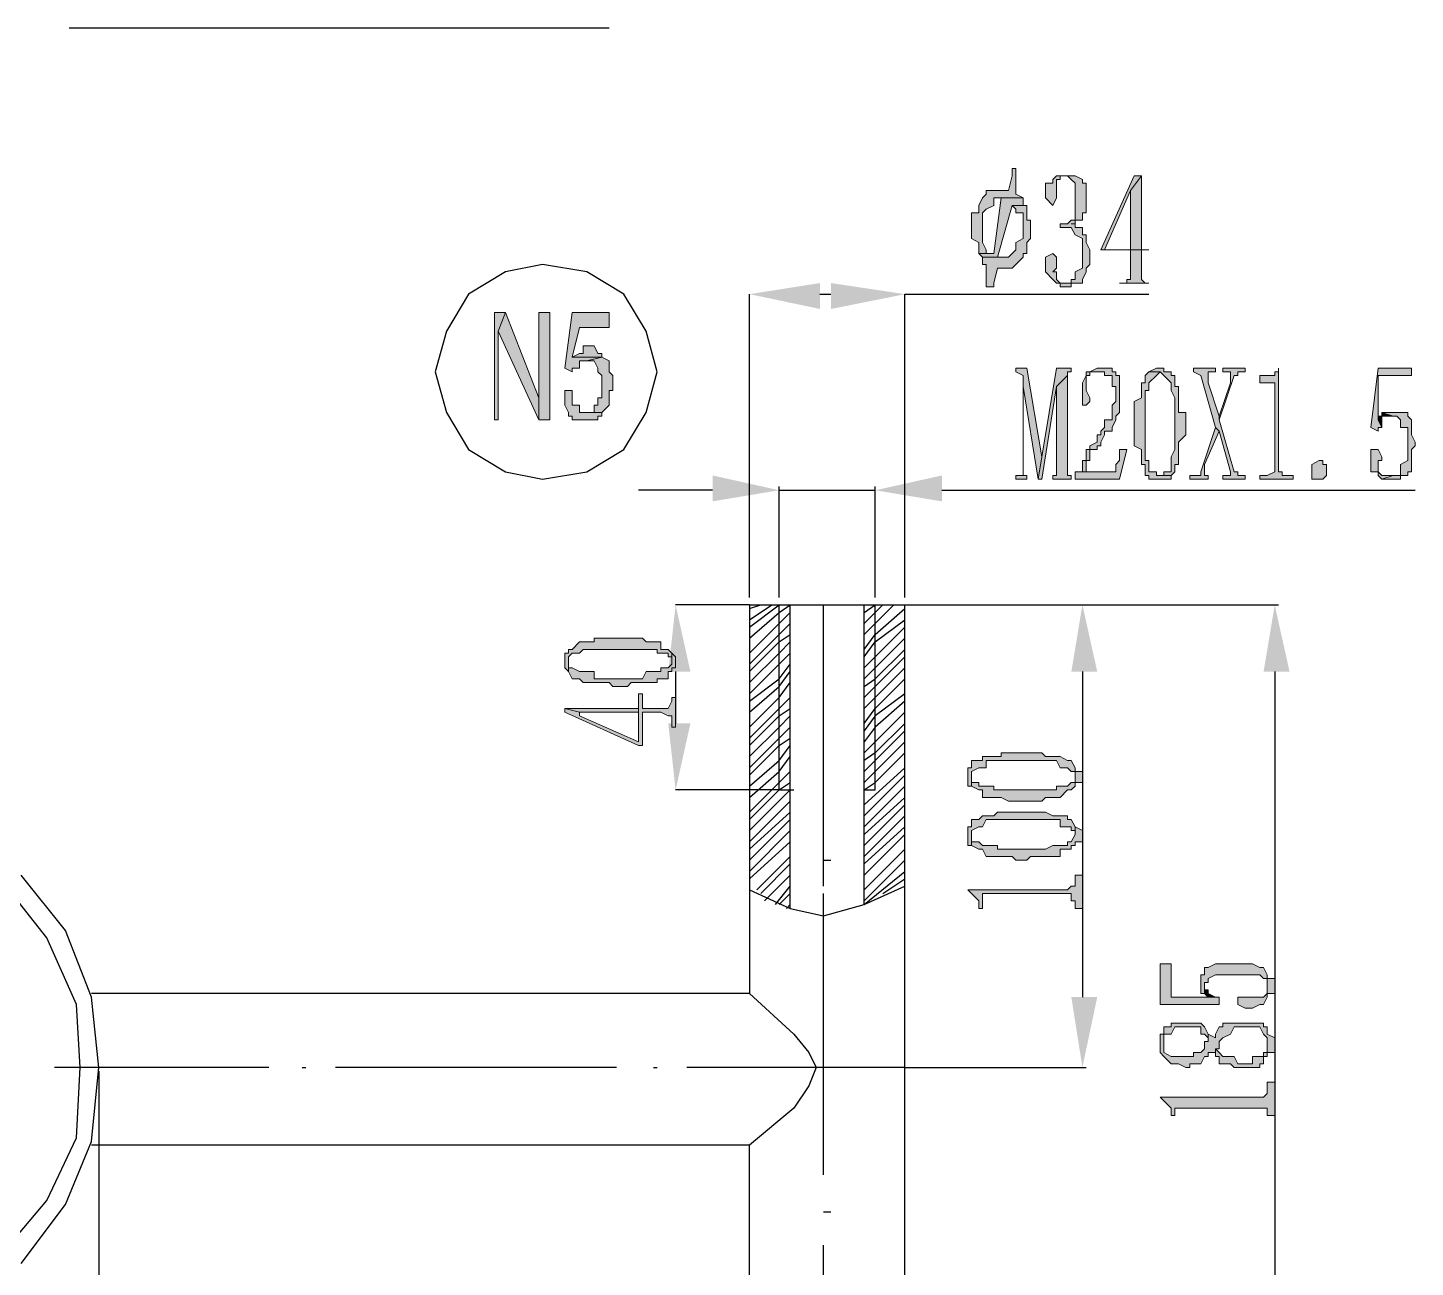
# Model space of a CAD drawing. Header units: millimetres. Extents: x 20 to 821, y 1 to 1134.
# Drawn here: x 78.3 to 145.8, y 94.6 to 154.9 of the extents above; entities that cross this region are included whole.
import ezdxf

# ---------------------------------------------------------------- set-up
doc = ezdxf.new("R2010")
doc.units = ezdxf.units.MM
doc.layers.add('1', color=7, linetype='Continuous')

msp = doc.modelspace()

# ---------------------------------------------------------------- hatches: boundary and pattern name
h = msp.add_hatch(color=0)
h.dxf.hatch_style = 2
h.paths.add_polyline_path([(126.18, 148.101732), (126.18, 147.741732), (126, 147.021732), (124.92, 147.021732), (124.92, 146.841732), (124.74, 146.661732), (124.56, 146.301732), (124.56, 145.941732), (124.2, 145.941732), (124.2, 144.681732), (124.56, 144.501732), (124.56, 144.141732), (124.56, 143.961732), (125.28, 143.961732), (124.92, 143.961732), (124.92, 144.141732), (124.74, 144.501732), (124.74, 145.941732), (124.92, 146.121732), (125.28, 146.301732), (125.28, 146.661732), (125.46, 146.661732), (126.72, 146.661732), (126.36, 146.841732), (126.36, 148.101732)])
h = msp.add_hatch(color=0)
h.dxf.hatch_style = 2
h.paths.add_polyline_path([(128.34, 147.741732), (128.16, 147.561732), (128.16, 147.381732), (127.8, 147.381732), (127.8, 146.661732), (128.16, 146.301732), (128.34, 146.661732), (128.34, 147.561732), (128.52, 147.561732), (128.52, 147.741732), (128.88, 147.741732)])
h = msp.add_hatch(color=0)
h.dxf.hatch_style = 2
h.paths.add_polyline_path([(128.88, 147.741732), (128.34, 147.741732), (128.88, 147.741732), (129.06, 147.561732), (129.24, 147.381732), (129.24, 145.581732), (129.06, 145.581732), (128.88, 145.401732), (128.52, 145.401732), (128.52, 145.221732), (129.06, 145.221732), (129.24, 144.861732), (129.6, 144.681732), (129.6, 143.241732), (129.24, 143.061732), (129.24, 142.701732), (129.06, 142.701732), (129.06, 142.521732), (128.88, 142.521732), (129.6, 142.521732), (129.6, 142.701732), (129.78, 143.061732), (129.78, 143.241732), (129.96, 143.421732), (129.96, 144.141732), (129.78, 144.501732), (129.78, 144.861732), (129.6, 144.861732), (129.6, 145.221732), (129.24, 145.221732), (129.24, 145.401732), (129.06, 145.401732), (129.24, 145.401732), (129.24, 145.581732), (129.6, 145.581732), (129.6, 145.941732), (129.78, 145.941732), (129.78, 146.121732), (129.78, 147.381732), (129.6, 147.381732), (129.6, 147.561732), (129.24, 147.741732)])
h = msp.add_hatch(color=0)
h.dxf.hatch_style = 2
h.paths.add_polyline_path([(132.48, 147.741732), (132.12, 147.741732), (130.5, 144.141732), (131.94, 144.141732), (131.94, 143.061732), (131.94, 142.701732), (131.76, 142.701732), (131.76, 142.521732), (131.4, 142.521732), (132.84, 142.521732), (132.66, 142.521732), (132.48, 142.701732), (132.48, 144.141732), (132.84, 144.141732), (130.68, 144.141732), (131.94, 147.021732)])
h = msp.add_hatch(color=0)
h.dxf.hatch_style = 2
h.paths.add_polyline_path([(132.48, 147.741732), (131.94, 147.021732), (131.94, 144.141732), (130.68, 144.141732), (132.48, 144.141732)])
h = msp.add_hatch(color=0)
h.dxf.hatch_style = 2
h.paths.add_polyline_path([(126.72, 146.661732), (125.64, 146.661732), (125.28, 143.961732), (124.56, 143.961732), (124.74, 143.781732), (125.64, 143.781732), (125.46, 143.781732), (126.18, 146.301732), (126.72, 146.301732)])
h = msp.add_hatch(color=0)
h.dxf.hatch_style = 2
h.paths.add_polyline_path([(125.64, 147.021732), (125.46, 147.021732), (126, 147.021732)])
h = msp.add_hatch(color=0)
h.dxf.hatch_style = 2
h.paths.add_polyline_path([(126.72, 146.301732), (126.18, 146.301732), (126.36, 146.121732), (126.36, 145.941732), (126.72, 145.941732), (126.72, 144.681732), (126.36, 144.501732), (126.36, 144.141732), (126.18, 143.961732), (126, 143.781732), (124.74, 143.781732), (124.74, 143.421732), (124.92, 143.421732), (124.92, 142.341732), (125.28, 142.341732), (125.28, 142.521732), (125.46, 143.241732), (126.18, 143.241732), (126.36, 143.421732), (126.72, 143.781732), (126.72, 143.961732), (126.9, 143.961732), (126.9, 144.501732), (127.08, 144.681732), (127.08, 145.581732), (126.9, 145.581732), (126.9, 146.301732)])
h = msp.add_hatch(color=0)
h.dxf.hatch_style = 2
h.paths.add_polyline_path([(128.16, 143.961732), (127.8, 143.781732), (127.8, 143.061732), (128.16, 142.701732), (128.34, 142.521732), (128.52, 142.521732), (128.52, 142.341732), (129.06, 142.341732), (129.06, 142.521732), (129.24, 142.521732), (128.88, 142.521732), (128.52, 142.521732), (128.34, 142.701732), (128.34, 143.061732), (128.16, 143.061732), (128.34, 143.241732), (128.34, 143.781732)])
h = msp.add_hatch(color=0)
h.dxf.hatch_style = 2
h.paths.add_polyline_path([(126, 143.241732), (125.46, 143.241732), (125.64, 143.241732)])
h = msp.add_hatch(color=1)
h.dxf.hatch_style = 2
h.paths.add_polyline_path([(116.82, 142.521732), (116.82, 141.261732), (113.4, 141.981732)])
h = msp.add_hatch(color=1)
h.dxf.hatch_style = 2
h.paths.add_polyline_path([(117.36, 142.521732), (117.36, 141.261732), (120.96, 141.981732)])
h = msp.add_hatch(color=0)
h.dxf.hatch_style = 2
h.paths.add_polyline_path([(101.52, 141.081732), (100.98, 141.081732), (100.98, 135.861732), (101.16, 135.861732), (101.16, 140.181732)])
h = msp.add_hatch(color=0)
h.dxf.hatch_style = 2
h.paths.add_polyline_path([(101.52, 141.081732), (101.16, 140.181732), (103.14, 135.861732), (103.14, 136.941732)])
h = msp.add_hatch(color=0)
h.dxf.hatch_style = 2
h.paths.add_polyline_path([(103.68, 141.081732), (103.14, 141.081732), (103.14, 136.941732), (103.14, 135.861732), (103.68, 135.861732)])
h = msp.add_hatch(color=0)
h.dxf.hatch_style = 2
h.paths.add_polyline_path([(106.56, 141.081732), (104.76, 141.081732), (104.4, 138.381732), (104.76, 138.201732), (104.76, 138.381732), (105.12, 138.381732), (105.12, 138.741732), (105.3, 138.741732), (105.48, 138.741732), (106.2, 138.921732), (104.76, 138.921732), (105.12, 140.361732), (106.56, 140.361732)])
h = msp.add_hatch(color=0)
h.dxf.hatch_style = 2
h.paths.add_polyline_path([(105.48, 139.461732), (105.3, 139.461732), (105.3, 139.101732), (105.12, 139.101732), (104.76, 138.921732), (106.2, 138.921732), (106.2, 139.101732), (106.02, 139.101732), (105.84, 139.461732)])
h = msp.add_hatch(color=0)
h.dxf.hatch_style = 2
h.paths.add_polyline_path([(106.2, 138.921732), (105.48, 138.741732), (105.84, 138.741732), (106.02, 138.381732), (106.02, 138.201732), (106.2, 138.021732), (106.2, 136.941732), (106.02, 136.941732), (106.02, 136.581732), (105.84, 136.581732), (105.84, 136.221732), (105.48, 136.221732), (106.2, 136.221732), (106.56, 136.581732), (106.56, 137.301732), (106.74, 137.301732), (106.74, 138.021732), (106.56, 138.201732), (106.56, 138.741732)])
h = msp.add_hatch(color=0)
h.dxf.hatch_style = 2
h.paths.add_polyline_path([(126.9, 138.381732), (126.36, 138.381732), (126.36, 138.201732), (126.72, 138.021732), (126.72, 137.481732), (127.44, 132.981732), (127.62, 134.061732)])
h = msp.add_hatch(color=0)
h.dxf.hatch_style = 2
h.paths.add_polyline_path([(126.72, 138.021732), (126.72, 133.161732), (126.36, 133.161732), (126.36, 132.981732), (126.9, 132.981732), (126.9, 133.161732), (126.72, 133.161732)])
h = msp.add_hatch(color=0)
h.dxf.hatch_style = 2
h.paths.add_polyline_path([(129.06, 138.381732), (128.34, 138.381732), (127.62, 134.061732), (127.44, 132.981732), (127.62, 132.981732), (128.34, 137.481732), (128.88, 138.021732), (128.88, 138.201732), (129.06, 138.201732)])
h = msp.add_hatch(color=0)
h.dxf.hatch_style = 2
h.paths.add_polyline_path([(128.88, 138.021732), (128.34, 137.481732), (128.34, 133.161732), (128.16, 133.161732), (128.16, 132.981732), (129.06, 132.981732), (129.06, 133.161732), (128.88, 133.161732)])
h = msp.add_hatch(color=0)
h.dxf.hatch_style = 2
h.paths.add_polyline_path([(130.5, 138.381732), (130.32, 138.381732), (129.96, 138.201732), (130.68, 138.201732), (130.68, 138.021732), (131.04, 138.021732), (131.04, 137.661732), (131.04, 137.481732), (131.22, 137.481732), (131.22, 136.761732), (131.04, 136.581732), (131.04, 135.861732), (130.68, 135.861732), (130.68, 135.501732), (130.5, 135.321732), (130.5, 135.141732), (130.32, 135.141732), (130.32, 134.781732), (129.96, 134.601732), (129.96, 134.421732), (129.78, 134.421732), (129.78, 133.881732), (129.6, 133.881732), (129.6, 133.341732), (129.24, 133.341732), (129.78, 133.341732), (129.78, 133.701732), (129.78, 133.881732), (129.96, 133.881732), (129.96, 134.421732), (130.32, 134.421732), (130.32, 134.601732), (130.5, 134.601732), (130.5, 134.781732), (130.68, 135.141732), (130.68, 135.321732), (131.04, 135.321732), (131.04, 135.501732), (131.22, 135.861732), (131.22, 136.041732), (131.4, 136.221732), (131.4, 138.021732), (131.22, 138.021732), (131.22, 138.201732), (131.04, 138.201732), (131.04, 138.381732), (130.68, 138.381732)])
h = msp.add_hatch(color=0)
h.dxf.hatch_style = 2
h.paths.add_polyline_path([(129.96, 138.201732), (129.78, 138.201732), (129.78, 138.021732), (129.6, 137.661732), (129.6, 136.581732), (129.78, 136.581732), (129.96, 136.761732), (129.96, 136.941732), (129.78, 137.301732), (129.78, 137.661732), (129.78, 138.021732), (129.96, 138.021732), (129.96, 138.201732), (130.5, 138.201732)])
h = msp.add_hatch(color=0)
h.dxf.hatch_style = 2
h.paths.add_polyline_path([(132.84, 138.201732), (132.66, 138.021732), (132.66, 137.661732), (132.48, 137.661732), (132.48, 136.941732), (132.12, 136.761732), (132.12, 134.601732), (132.48, 134.421732), (132.48, 134.061732), (132.48, 133.881732), (132.48, 133.701732), (132.66, 133.701732), (132.66, 133.161732), (132.84, 133.161732), (132.84, 132.981732), (133.2, 132.981732), (133.92, 132.981732), (133.92, 133.161732), (133.2, 133.161732), (133.2, 133.341732), (132.84, 133.341732), (132.84, 133.701732), (132.84, 133.881732), (132.66, 133.881732), (132.66, 137.301732), (132.84, 137.301732), (132.84, 137.661732), (133.2, 138.021732), (133.38, 138.201732)])
h = msp.add_hatch(color=0)
h.dxf.hatch_style = 2
h.paths.add_polyline_path([(133.38, 138.381732), (133.2, 138.381732), (132.84, 138.201732), (133.38, 138.201732), (133.56, 138.021732), (133.92, 137.661732), (133.92, 137.301732), (134.1, 136.941732), (134.1, 135.501732), (134.1, 134.421732), (133.92, 134.061732), (133.92, 133.341732), (133.56, 133.341732), (133.56, 133.161732), (133.38, 133.161732), (133.92, 133.161732), (134.1, 133.341732), (134.1, 133.701732), (134.28, 133.701732), (134.28, 134.781732), (134.64, 135.141732), (134.64, 136.221732), (134.28, 136.221732), (134.28, 137.481732), (134.1, 137.481732), (134.1, 138.021732), (133.92, 138.021732), (133.92, 138.201732), (133.56, 138.201732), (133.56, 138.381732)])
h = msp.add_hatch(color=0)
h.dxf.hatch_style = 2
h.paths.add_polyline_path([(136.08, 138.381732), (135, 138.381732), (135, 138.201732), (135.36, 138.021732), (136.08, 135.501732), (136.26, 135.321732), (136.8, 133.341732), (136.8, 133.161732), (136.44, 133.161732), (136.44, 132.981732), (137.52, 132.981732), (137.52, 133.161732), (137.16, 133.161732), (137.16, 133.341732), (136.98, 133.341732), (136.26, 135.861732), (136.26, 136.041732), (135.72, 137.661732), (135.72, 138.021732), (135.72, 138.201732), (136.08, 138.201732)])
h = msp.add_hatch(color=0)
h.dxf.hatch_style = 2
h.paths.add_polyline_path([(137.52, 138.381732), (136.44, 138.381732), (136.44, 138.201732), (136.8, 138.201732), (136.8, 138.021732), (136.8, 137.661732), (136.26, 136.041732), (136.26, 135.861732), (136.98, 138.021732), (137.16, 138.021732), (137.16, 138.201732), (137.52, 138.201732)])
h = msp.add_hatch(color=0)
h.dxf.hatch_style = 2
h.paths.add_polyline_path([(139.14, 138.381732), (139.14, 138.201732), (138.96, 138.201732), (138.96, 138.021732), (138.6, 138.021732), (138.24, 138.021732), (138.24, 137.661732), (138.96, 137.661732), (138.96, 137.481732), (138.96, 133.341732), (138.6, 133.161732), (138.24, 133.161732), (138.24, 132.981732), (139.86, 132.981732), (139.86, 133.161732), (139.68, 133.161732), (139.32, 133.161732), (139.32, 133.341732), (139.14, 133.341732), (139.14, 133.701732)])
h = msp.add_hatch(color=0)
h.dxf.hatch_style = 2
h.paths.add_polyline_path([(145.62, 138.381732), (144, 138.381732), (143.64, 135.501732), (144, 135.321732), (144, 135.501732), (144.18, 135.501732), (144, 135.861732), (144, 138.021732), (145.62, 138.021732)])
h = msp.add_hatch(color=0)
h.dxf.hatch_style = 2
h.paths.add_polyline_path([(104.76, 137.301732), (104.4, 137.301732), (104.4, 136.941732), (104.4, 136.581732), (104.58, 136.221732), (104.58, 136.041732), (104.76, 136.041732), (104.76, 135.861732), (105.12, 135.861732), (106.02, 135.861732), (106.02, 136.041732), (106.2, 136.041732), (106.2, 136.221732), (105.48, 136.221732), (105.12, 136.221732), (105.12, 136.581732), (104.76, 136.581732), (104.76, 136.761732)])
h = msp.add_hatch(color=0)
h.dxf.hatch_style = 2
h.paths.add_polyline_path([(144.18, 136.221732), (144.18, 136.041732), (144, 136.041732), (144, 135.861732), (144.18, 135.501732), (144.18, 136.041732), (144.36, 136.041732), (144.72, 136.041732)])
h = msp.add_hatch(color=0)
h.dxf.hatch_style = 2
h.paths.add_polyline_path([(144.9, 136.221732), (144.18, 136.221732), (144.72, 136.041732), (144.9, 136.041732), (145.08, 135.861732), (145.08, 135.501732), (145.44, 135.501732), (145.44, 133.881732), (145.08, 133.701732), (145.08, 133.161732), (144.9, 133.161732), (144.72, 133.161732), (144.18, 132.981732), (145.08, 132.981732), (145.08, 133.161732), (145.44, 133.161732), (145.44, 133.341732), (145.62, 133.341732), (145.62, 133.701732), (145.62, 134.421732), (145.8, 134.601732), (145.8, 134.781732), (145.62, 135.141732), (145.62, 135.861732), (145.44, 136.041732), (145.44, 136.221732), (145.08, 136.221732)])
h = msp.add_hatch(color=0)
h.dxf.hatch_style = 2
h.paths.add_polyline_path([(136.08, 135.501732), (135.36, 133.341732), (135.36, 133.161732), (135, 133.161732), (134.82, 133.161732), (134.82, 132.981732), (135.72, 132.981732), (135.72, 133.161732), (135.54, 133.161732), (135.54, 133.341732), (135.54, 133.701732), (136.26, 135.321732)])
h = msp.add_hatch(color=0)
h.dxf.hatch_style = 2
h.paths.add_polyline_path([(131.76, 134.421732), (131.4, 134.421732), (131.4, 134.061732), (131.4, 133.881732), (131.22, 133.701732), (131.22, 133.341732), (131.04, 133.341732), (129.24, 133.341732), (129.24, 132.981732), (131.4, 132.981732)])
h = msp.add_hatch(color=0)
h.dxf.hatch_style = 2
h.paths.add_polyline_path([(144, 134.421732), (143.64, 134.421732), (143.64, 134.061732), (143.64, 133.341732), (144, 133.341732), (144, 133.161732), (144.18, 132.981732), (144.72, 133.161732), (144.18, 133.161732), (144, 133.341732), (144, 133.881732), (144.18, 133.881732), (144.18, 134.061732)])
h = msp.add_hatch(color=0)
h.dxf.hatch_style = 2
h.paths.add_polyline_path([(141.12, 132.981732), (140.76, 132.981732), (140.76, 133.161732), (140.76, 133.701732), (141.12, 133.881732), (141.3, 133.881732), (141.3, 133.701732), (141.48, 133.701732), (141.48, 133.341732), (141.48, 133.161732), (141.3, 132.981732)])
h = msp.add_hatch(color=1)
h.dxf.hatch_style = 2
h.paths.add_polyline_path([(111.6, 133.161732), (111.6, 131.901732), (114.84, 132.441732)])
h = msp.add_hatch(color=1)
h.dxf.hatch_style = 2
h.paths.add_polyline_path([(122.76, 133.161732), (122.76, 131.901732), (119.52, 132.441732)])
h = msp.add_hatch(color=1)
h.dxf.hatch_style = 2
h.paths.add_polyline_path([(109.44, 123.621732), (110.52, 123.621732), (109.8, 126.861732)])
h = msp.add_hatch(color=1)
h.dxf.hatch_style = 2
h.paths.add_polyline_path([(129.06, 123.621732), (130.32, 123.621732), (129.6, 126.861732)])
h = msp.add_hatch(color=1)
h.dxf.hatch_style = 2
h.paths.add_polyline_path([(138.42, 123.621732), (139.68, 123.621732), (138.96, 126.861732)])
h = msp.add_hatch(color=0)
h.dxf.hatch_style = 2
h.paths.add_polyline_path([(104.4, 123.981732), (104.4, 123.801732), (104.58, 123.621732), (104.58, 124.341732), (104.76, 124.521732), (105.12, 124.521732), (105.3, 124.701732), (106.92, 124.701732), (107.28, 124.701732), (108.9, 124.701732), (108.9, 124.521732), (109.44, 124.521732), (109.44, 124.341732), (109.62, 124.341732), (109.62, 123.981732), (109.62, 124.521732), (109.44, 124.701732), (109.08, 124.701732), (109.08, 125.061732), (108.36, 125.061732), (108.18, 125.241732), (105.84, 125.241732), (105.84, 125.061732), (105.12, 125.061732), (104.76, 124.701732), (104.58, 124.701732), (104.58, 124.521732), (104.4, 124.521732), (104.4, 124.341732)])
h = msp.add_hatch(color=0)
h.dxf.hatch_style = 2
h.paths.add_polyline_path([(104.58, 123.621732), (104.76, 123.261732), (105.12, 123.261732), (105.3, 123.081732), (106.56, 123.081732), (106.74, 122.901732), (107.46, 122.901732), (107.64, 123.081732), (108.72, 123.081732), (108.9, 123.081732), (108.9, 123.261732), (109.44, 123.261732), (109.44, 123.621732), (109.62, 123.621732), (109.62, 123.801732), (109.8, 123.801732), (109.8, 123.981732), (109.8, 124.341732), (109.62, 124.521732), (109.62, 123.981732), (109.44, 123.801732), (109.08, 123.801732), (109.08, 123.621732), (108.36, 123.621732), (108.18, 123.261732), (105.84, 123.261732), (105.84, 123.621732), (105.12, 123.621732), (104.76, 123.801732), (104.58, 123.801732), (104.58, 123.981732)])
h = msp.add_hatch(color=0)
h.dxf.hatch_style = 2
h.paths.add_polyline_path([(104.4, 121.821732), (104.4, 121.641732), (108, 120.021732), (108.18, 120.021732), (108.18, 121.641732), (109.08, 121.641732), (109.44, 121.461732), (109.62, 121.461732), (109.62, 121.101732), (109.62, 120.921732), (109.8, 120.921732), (109.8, 122.361732), (109.62, 122.361732), (109.62, 122.181732), (109.44, 121.821732), (108.18, 121.821732), (108.18, 122.541732), (108, 122.541732), (108, 121.821732), (108, 120.201732), (105.12, 121.461732), (105.12, 121.641732)])
h = msp.add_hatch(color=0)
h.dxf.hatch_style = 2
h.paths.add_polyline_path([(104.4, 121.821732), (105.12, 121.641732), (108, 121.641732), (108, 120.201732), (108, 121.821732)])
h = msp.add_hatch(color=1)
h.dxf.hatch_style = 2
h.paths.add_polyline_path([(109.44, 121.101732), (110.52, 121.101732), (109.8, 117.861732)])
h = msp.add_hatch(color=0)
h.dxf.hatch_style = 2
h.paths.add_polyline_path([(124.02, 118.581732), (124.02, 118.041732), (124.2, 118.041732), (124.2, 118.761732), (124.56, 118.941732), (124.92, 118.941732), (124.92, 119.301732), (126.72, 119.301732), (126.9, 119.301732), (128.34, 119.301732), (128.52, 118.941732), (128.88, 118.941732), (129.06, 118.761732), (129.24, 118.761732), (129.24, 118.581732), (129.24, 118.941732), (129.06, 119.301732), (128.88, 119.301732), (128.52, 119.481732), (127.8, 119.481732), (127.62, 119.661732), (125.64, 119.661732), (125.64, 119.481732), (124.74, 119.481732), (124.74, 119.301732), (124.2, 119.301732), (124.2, 118.941732), (124.02, 118.941732), (124.02, 118.761732)])
h = msp.add_hatch(color=0)
h.dxf.hatch_style = 2
h.paths.add_polyline_path([(124.2, 118.041732), (124.56, 117.861732), (124.74, 117.861732), (124.74, 117.501732), (125.64, 117.501732), (126, 117.321732), (127.62, 117.321732), (127.8, 117.501732), (128.34, 117.501732), (128.52, 117.501732), (128.88, 117.861732), (129.06, 117.861732), (129.24, 118.041732), (129.24, 118.221732), (129.6, 118.221732), (129.6, 118.761732), (129.24, 118.761732), (129.24, 118.941732), (129.24, 118.581732), (129.24, 118.221732), (129.06, 118.221732), (128.88, 118.041732), (128.34, 118.041732), (128.34, 117.861732), (125.28, 117.861732), (125.28, 118.041732), (124.56, 118.041732), (124.56, 118.221732), (124.2, 118.221732), (124.2, 118.581732)])
h = msp.add_hatch(color=0)
h.dxf.hatch_style = 2
h.paths.add_polyline_path([(124.02, 115.701732), (124.02, 115.161732), (124.2, 115.161732), (124.2, 115.881732), (124.56, 116.061732), (124.74, 116.061732), (124.92, 116.421732), (126.72, 116.421732), (126.9, 116.421732), (128.52, 116.421732), (128.52, 116.061732), (129.06, 116.061732), (129.06, 115.881732), (129.24, 115.881732), (129.24, 115.701732), (129.24, 116.061732), (129.06, 116.421732), (128.88, 116.421732), (128.88, 116.601732), (128.16, 116.601732), (127.8, 116.781732), (125.46, 116.781732), (125.28, 116.601732), (124.74, 116.601732), (124.56, 116.421732), (124.2, 116.421732), (124.2, 116.061732), (124.02, 116.061732), (124.02, 115.881732)])
h = msp.add_hatch(color=0)
h.dxf.hatch_style = 2
h.paths.add_polyline_path([(124.2, 115.161732), (124.56, 114.981732), (124.74, 114.981732), (124.92, 114.621732), (126.18, 114.621732), (126.36, 114.441732), (126.9, 114.441732), (127.08, 114.621732), (128.34, 114.621732), (128.52, 114.621732), (128.52, 114.981732), (129.06, 114.981732), (129.06, 115.161732), (129.24, 115.161732), (129.24, 115.341732), (129.6, 115.341732), (129.6, 115.701732), (129.6, 115.881732), (129.24, 116.061732), (129.24, 115.701732), (129.06, 115.341732), (128.88, 115.341732), (128.88, 115.161732), (128.16, 115.161732), (127.8, 114.981732), (125.46, 114.981732), (125.46, 115.161732), (124.74, 115.161732), (124.56, 115.341732), (124.2, 115.341732), (124.2, 115.701732)])
h = msp.add_hatch(color=0)
h.dxf.hatch_style = 2
h.paths.add_polyline_path([(124.02, 113.001732), (124.2, 112.821732), (124.56, 112.461732), (124.56, 112.101732), (124.74, 112.101732), (124.74, 112.821732), (124.92, 112.821732), (129.06, 112.821732), (129.06, 112.461732), (129.24, 112.461732), (129.24, 112.281732), (129.24, 112.101732), (129.6, 112.101732), (129.6, 113.721732), (129.24, 113.721732), (129.24, 113.541732), (129.24, 113.181732), (129.06, 113.181732), (128.88, 113.001732)])
h = msp.add_hatch(color=0)
h.dxf.hatch_style = 2
h.paths.add_polyline_path([(133.38, 109.401732), (133.38, 107.421732), (136.26, 107.421732), (136.26, 107.781732), (136.08, 107.781732), (133.92, 107.781732), (133.92, 109.401732)])
h = msp.add_hatch(color=0)
h.dxf.hatch_style = 2
h.paths.add_polyline_path([(135.36, 108.501732), (135.36, 107.961732), (135.54, 107.961732), (135.54, 108.501732), (135.72, 108.501732), (135.72, 108.681732), (136.08, 108.861732), (137.88, 108.861732), (138.24, 108.861732), (138.42, 108.681732), (138.6, 108.681732), (138.6, 108.501732), (138.6, 107.781732), (138.6, 107.961732), (138.96, 107.961732), (138.96, 108.141732), (138.96, 108.681732), (138.6, 108.681732), (138.6, 108.861732), (138.42, 109.221732), (138.24, 109.221732), (137.88, 109.401732), (136.08, 109.401732), (135.72, 109.221732), (135.54, 109.221732), (135.54, 108.861732), (135.36, 108.861732), (135.36, 108.681732)])
h = msp.add_hatch(color=0)
h.dxf.hatch_style = 2
h.paths.add_polyline_path([(135.54, 107.961732), (135.72, 107.781732), (136.08, 107.781732), (135.72, 107.961732), (135.72, 108.141732), (135.54, 108.141732), (135.54, 108.501732)])
h = msp.add_hatch(color=0)
h.dxf.hatch_style = 2
h.paths.add_polyline_path([(137.16, 107.421732), (137.52, 107.241732), (137.88, 107.241732), (138.24, 107.421732), (138.42, 107.421732), (138.6, 107.781732), (138.6, 108.141732), (138.6, 107.961732), (138.42, 107.781732), (137.88, 107.781732), (137.16, 107.781732)])
h = msp.add_hatch(color=1)
h.dxf.hatch_style = 2
h.paths.add_polyline_path([(129.06, 107.781732), (130.32, 107.781732), (129.6, 104.361732)])
h = msp.add_hatch(color=0)
h.dxf.hatch_style = 2
h.paths.add_polyline_path([(133.38, 105.621732), (133.38, 105.081732), (133.56, 104.901732), (133.92, 104.541732), (134.28, 104.541732), (134.64, 104.361732), (134.82, 104.361732), (134.82, 104.541732), (135.36, 104.541732), (135.54, 104.901732), (135.72, 104.901732), (135.72, 105.081732), (136.08, 105.081732), (136.08, 104.901732), (136.08, 105.261732), (136.26, 105.261732), (136.26, 105.621732), (136.44, 105.801732), (136.8, 105.981732), (136.98, 106.341732), (138.24, 106.341732), (138.42, 105.981732), (138.6, 105.801732), (138.6, 104.901732), (138.6, 105.081732), (138.96, 105.081732), (138.96, 105.261732), (138.96, 105.801732), (138.6, 105.981732), (138.6, 106.341732), (138.42, 106.341732), (138.42, 106.521732), (138.24, 106.521732), (136.44, 106.521732), (136.44, 106.341732), (136.26, 106.341732), (136.08, 105.981732), (136.08, 105.801732), (135.72, 105.981732), (135.72, 105.621732), (135.54, 105.621732), (135.54, 105.261732), (135.36, 105.081732), (135, 105.081732), (135, 104.901732), (133.92, 104.901732), (133.56, 105.081732), (133.56, 105.981732), (133.38, 105.981732)])
h = msp.add_hatch(color=0)
h.dxf.hatch_style = 2
h.paths.add_polyline_path([(133.56, 105.981732), (133.56, 105.621732), (133.56, 105.801732), (133.56, 105.981732), (133.92, 105.981732), (134.1, 106.341732), (135.36, 106.341732), (135.36, 105.981732), (135.54, 105.981732), (135.72, 105.801732), (135.72, 105.981732), (135.54, 106.341732), (135.36, 106.521732), (133.92, 106.521732), (133.92, 106.341732), (133.56, 106.341732)])
h = msp.add_hatch(color=0)
h.dxf.hatch_style = 2
h.paths.add_polyline_path([(136.08, 104.901732), (136.26, 104.901732), (136.26, 104.541732), (136.8, 104.541732), (136.98, 104.361732), (138.24, 104.361732), (138.24, 104.541732), (138.42, 104.541732), (138.42, 104.901732), (138.6, 104.901732), (138.6, 105.621732), (138.6, 105.081732), (138.42, 105.081732), (138.42, 104.901732), (138.24, 104.901732), (137.88, 104.901732), (137.88, 104.541732), (137.16, 104.541732), (136.98, 104.901732), (136.44, 104.901732), (136.26, 105.081732), (136.08, 105.261732)])
h = msp.add_hatch(color=0)
h.dxf.hatch_style = 2
h.paths.add_polyline_path([(133.38, 102.921732), (133.56, 102.741732), (133.92, 102.381732), (133.92, 102.021732), (134.1, 102.021732), (134.1, 102.381732), (134.28, 102.381732), (138.6, 102.381732), (138.6, 102.201732), (138.6, 102.021732), (138.96, 102.021732), (138.96, 103.641732), (138.6, 103.641732), (138.6, 103.461732), (138.6, 103.101732), (138.42, 102.921732)])

# ---------------------------------------------------------------- linework, layer by layer
at = {"layer": '1', "color": 0, "lineweight": 25}
for points in [[(80.28, 154.941732), (106.56, 154.941732)], [(113.4, 126.861732), (113.4, 107.961732), (81.36, 107.961732)], [(113.4, 126.861732), (120.96, 126.861732)], [(115.38, 112.101732), (115.38, 126.861732)], [(118.98, 112.281732), (118.98, 126.861732)], [(120.96, 90.501732), (120.96, 126.861732)], [(114.84, 117.861732), (115.38, 117.861732)], [(118.98, 117.861732), (119.52, 117.861732)], [(81.72, 104.361732), (81.36, 107.781732), (80.1, 111.021732), (77.94, 113.721732)], [(80.82, 104.361732), (80.64, 107.421732), (79.2, 110.661732), (77.22, 113.181732)], [(113.4, 107.961732), (115.56, 105.981732), (116.28, 105.081732), (116.64, 104.361732), (116.28, 103.461732), (115.56, 102.381732), (113.4, 100.581732)], [(77.22, 95.541732), (79.2, 97.881732), (80.64, 100.941732), (80.82, 104.361732)], [(77.94, 94.821732), (80.1, 97.701732), (81.36, 100.761732), (81.72, 104.361732)], [(113.4, 100.581732), (81.36, 100.581732)], [(113.4, 90.501732), (113.4, 100.581732)]]:
    msp.add_lwpolyline(points, dxfattribs=at)
at = {"layer": '1', "color": 0, "lineweight": 5}
for points in [[(126.18, 148.101732), (126.18, 147.741732), (126, 147.021732), (124.92, 147.021732), (124.92, 146.841732), (124.74, 146.661732), (124.56, 146.301732), (124.56, 145.941732), (124.2, 145.941732), (124.2, 144.681732), (124.56, 144.501732), (124.56, 144.141732), (124.56, 143.961732), (125.28, 143.961732), (124.92, 143.961732), (124.92, 144.141732), (124.74, 144.501732), (124.74, 145.941732), (124.92, 146.121732), (125.28, 146.301732), (125.28, 146.661732), (125.46, 146.661732), (126.72, 146.661732), (126.36, 146.841732), (126.36, 148.101732), (126.18, 148.101732)], [(128.34, 147.741732), (128.16, 147.561732), (128.16, 147.381732), (127.8, 147.381732), (127.8, 146.661732), (128.16, 146.301732), (128.34, 146.661732), (128.34, 147.561732), (128.52, 147.561732), (128.52, 147.741732), (128.88, 147.741732), (128.34, 147.741732)], [(128.88, 147.741732), (128.34, 147.741732), (128.88, 147.741732), (129.06, 147.561732), (129.24, 147.381732), (129.24, 145.581732), (129.06, 145.581732), (128.88, 145.401732), (128.52, 145.401732), (128.52, 145.221732), (129.06, 145.221732), (129.24, 144.861732), (129.6, 144.681732), (129.6, 143.241732), (129.24, 143.061732), (129.24, 142.701732), (129.06, 142.701732), (129.06, 142.521732), (128.88, 142.521732), (129.6, 142.521732), (129.6, 142.701732), (129.78, 143.061732), (129.78, 143.241732), (129.96, 143.421732), (129.96, 144.141732), (129.78, 144.501732), (129.78, 144.861732), (129.6, 144.861732), (129.6, 145.221732), (129.24, 145.221732), (129.24, 145.401732), (129.06, 145.401732), (129.24, 145.401732), (129.24, 145.581732), (129.6, 145.581732), (129.6, 145.941732), (129.78, 145.941732), (129.78, 146.121732), (129.78, 147.381732), (129.6, 147.381732), (129.6, 147.561732), (129.24, 147.741732), (128.88, 147.741732)], [(132.48, 147.741732), (132.12, 147.741732), (130.5, 144.141732), (131.94, 144.141732), (131.94, 143.061732), (131.94, 142.701732), (131.76, 142.701732), (131.76, 142.521732), (131.4, 142.521732), (132.84, 142.521732), (132.66, 142.521732), (132.48, 142.701732), (132.48, 144.141732), (132.84, 144.141732), (130.68, 144.141732), (131.94, 147.021732), (132.48, 147.741732)], [(132.48, 147.741732), (131.94, 147.021732), (131.94, 144.141732), (130.68, 144.141732), (132.48, 144.141732), (132.48, 147.741732)], [(126.72, 146.661732), (125.64, 146.661732), (125.28, 143.961732), (124.56, 143.961732), (124.74, 143.781732), (125.64, 143.781732), (125.46, 143.781732), (126.18, 146.301732), (126.72, 146.301732), (126.72, 146.661732)], [(125.64, 147.021732), (125.46, 147.021732), (126, 147.021732), (125.64, 147.021732)], [(126.72, 146.301732), (126.18, 146.301732), (126.36, 146.121732), (126.36, 145.941732), (126.72, 145.941732), (126.72, 144.681732), (126.36, 144.501732), (126.36, 144.141732), (126.18, 143.961732), (126, 143.781732), (124.74, 143.781732), (124.74, 143.421732), (124.92, 143.421732), (124.92, 143.421732), (124.92, 142.341732), (125.28, 142.341732), (125.28, 142.521732), (125.46, 143.241732), (126.18, 143.241732), (126.36, 143.421732), (126.72, 143.781732), (126.72, 143.961732), (126.9, 143.961732), (126.9, 144.501732), (127.08, 144.681732), (127.08, 145.581732), (126.9, 145.581732), (126.9, 146.301732), (126.72, 146.301732)], [(128.16, 143.961732), (127.8, 143.781732), (127.8, 143.061732), (128.16, 142.701732), (128.34, 142.521732), (128.52, 142.521732), (128.52, 142.341732), (129.06, 142.341732), (129.06, 142.521732), (129.24, 142.521732), (128.88, 142.521732), (128.52, 142.521732), (128.52, 142.521732), (128.34, 142.701732), (128.34, 143.061732), (128.16, 143.061732), (128.34, 143.241732), (128.34, 143.781732), (128.16, 143.961732)], [(126, 143.241732), (125.46, 143.241732), (125.64, 143.241732), (126, 143.241732)], [(101.52, 141.081732), (100.98, 141.081732), (100.98, 135.861732), (101.16, 135.861732), (101.16, 140.181732), (101.52, 141.081732)], [(101.52, 141.081732), (101.16, 140.181732), (103.14, 135.861732), (103.14, 136.941732), (101.52, 141.081732)], [(103.68, 141.081732), (103.14, 141.081732), (103.14, 136.941732), (103.14, 135.861732), (103.68, 135.861732), (103.68, 141.081732)], [(106.56, 141.081732), (104.76, 141.081732), (104.4, 138.381732), (104.76, 138.201732), (104.76, 138.381732), (105.12, 138.381732), (105.12, 138.741732), (105.3, 138.741732), (105.48, 138.741732), (106.2, 138.921732), (104.76, 138.921732), (105.12, 140.361732), (106.56, 140.361732), (106.56, 141.081732)], [(105.48, 139.461732), (105.3, 139.461732), (105.3, 139.101732), (105.12, 139.101732), (104.76, 138.921732), (106.2, 138.921732), (106.2, 139.101732), (106.02, 139.101732), (105.84, 139.461732), (105.48, 139.461732)], [(106.2, 138.921732), (105.48, 138.741732), (105.84, 138.741732), (106.02, 138.381732), (106.02, 138.201732), (106.2, 138.021732), (106.2, 136.941732), (106.02, 136.941732), (106.02, 136.581732), (105.84, 136.581732), (105.84, 136.221732), (105.48, 136.221732), (106.2, 136.221732), (106.56, 136.581732), (106.56, 137.301732), (106.74, 137.301732), (106.74, 138.021732), (106.56, 138.201732), (106.56, 138.741732), (106.2, 138.921732)], [(126.9, 138.381732), (126.36, 138.381732), (126.36, 138.201732), (126.72, 138.021732), (126.72, 137.481732), (127.44, 132.981732), (127.62, 134.061732), (126.9, 138.381732)], [(126.72, 138.021732), (126.72, 133.161732), (126.36, 133.161732), (126.36, 132.981732), (126.9, 132.981732), (126.9, 133.161732), (126.72, 133.161732), (126.72, 138.021732)], [(129.06, 138.381732), (128.34, 138.381732), (127.62, 134.061732), (127.44, 132.981732), (127.62, 132.981732), (128.34, 137.481732), (128.88, 138.021732), (128.88, 138.201732), (129.06, 138.201732), (129.06, 138.381732)], [(128.88, 138.021732), (128.34, 137.481732), (128.34, 133.161732), (128.16, 133.161732), (128.16, 132.981732), (129.06, 132.981732), (129.06, 133.161732), (128.88, 133.161732), (128.88, 138.021732)], [(130.5, 138.381732), (130.32, 138.381732), (129.96, 138.201732), (130.68, 138.201732), (130.68, 138.021732), (131.04, 138.021732), (131.04, 137.661732), (131.04, 137.481732), (131.22, 137.481732), (131.22, 136.761732), (131.04, 136.581732), (131.04, 135.861732), (130.68, 135.861732), (130.68, 135.501732), (130.5, 135.321732), (130.5, 135.141732), (130.32, 135.141732), (130.32, 134.781732), (129.96, 134.601732), (129.96, 134.421732), (129.78, 134.421732), (129.78, 133.881732), (129.6, 133.881732), (129.6, 133.341732), (129.24, 133.341732), (129.78, 133.341732), (129.78, 133.701732), (129.78, 133.881732), (129.96, 133.881732), (129.96, 134.421732), (130.32, 134.421732), (130.32, 134.601732), (130.5, 134.601732), (130.5, 134.781732), (130.68, 135.141732), (130.68, 135.321732), (131.04, 135.321732), (131.04, 135.501732), (131.22, 135.861732), (131.22, 136.041732), (131.4, 136.221732), (131.4, 138.021732), (131.22, 138.021732), (131.22, 138.201732), (131.04, 138.201732), (131.04, 138.381732), (130.68, 138.381732), (130.5, 138.381732)], [(129.96, 138.201732), (129.78, 138.201732), (129.78, 138.021732), (129.6, 137.661732), (129.6, 136.581732), (129.78, 136.581732), (129.96, 136.761732), (129.96, 136.941732), (129.78, 137.301732), (129.78, 137.661732), (129.78, 138.021732), (129.96, 138.021732), (129.96, 138.201732), (130.5, 138.201732), (129.96, 138.201732)], [(132.84, 138.201732), (132.66, 138.021732), (132.66, 137.661732), (132.48, 137.661732), (132.48, 136.941732), (132.12, 136.761732), (132.12, 134.601732), (132.48, 134.421732), (132.48, 134.061732), (132.48, 133.881732), (132.48, 133.701732), (132.66, 133.701732), (132.66, 133.161732), (132.84, 133.161732), (132.84, 132.981732), (133.2, 132.981732), (133.92, 132.981732), (133.92, 133.161732), (133.2, 133.161732), (133.2, 133.341732), (132.84, 133.341732), (132.84, 133.701732), (132.84, 133.881732), (132.66, 133.881732), (132.66, 137.301732), (132.84, 137.301732), (132.84, 137.661732), (133.2, 138.021732), (133.38, 138.201732), (132.84, 138.201732)], [(133.38, 138.381732), (133.2, 138.381732), (132.84, 138.201732), (133.38, 138.201732), (133.56, 138.021732), (133.92, 137.661732), (133.92, 137.301732), (134.1, 136.941732), (134.1, 135.501732), (134.1, 135.501732), (134.1, 134.421732), (133.92, 134.061732), (133.92, 133.341732), (133.56, 133.341732), (133.56, 133.161732), (133.38, 133.161732), (133.92, 133.161732), (134.1, 133.341732), (134.1, 133.701732), (134.28, 133.701732), (134.28, 134.781732), (134.64, 135.141732), (134.64, 136.221732), (134.28, 136.221732), (134.28, 137.481732), (134.1, 137.481732), (134.1, 138.021732), (133.92, 138.021732), (133.92, 138.201732), (133.56, 138.201732), (133.56, 138.381732), (133.38, 138.381732)], [(136.08, 138.381732), (135, 138.381732), (135, 138.201732), (135.36, 138.021732), (136.08, 135.501732), (136.26, 135.321732), (136.8, 133.341732), (136.8, 133.161732), (136.44, 133.161732), (136.44, 132.981732), (137.52, 132.981732), (137.52, 133.161732), (137.16, 133.161732), (137.16, 133.341732), (136.98, 133.341732), (136.26, 135.861732), (136.26, 136.041732), (135.72, 137.661732), (135.72, 138.021732), (135.72, 138.201732), (136.08, 138.201732), (136.08, 138.381732)], [(137.52, 138.381732), (136.44, 138.381732), (136.44, 138.201732), (136.8, 138.201732), (136.8, 138.021732), (136.8, 137.661732), (136.26, 136.041732), (136.26, 135.861732), (136.98, 138.021732), (137.16, 138.021732), (137.16, 138.201732), (137.52, 138.201732), (137.52, 138.381732)], [(139.14, 138.381732), (139.14, 138.201732), (138.96, 138.201732), (138.96, 138.021732), (138.6, 138.021732), (138.24, 138.021732), (138.24, 137.661732), (138.96, 137.661732), (138.96, 137.481732), (138.96, 133.341732), (138.6, 133.161732), (138.24, 133.161732), (138.24, 132.981732), (139.86, 132.981732), (139.86, 133.161732), (139.68, 133.161732), (139.32, 133.161732), (139.32, 133.341732), (139.14, 133.341732), (139.14, 133.701732), (139.14, 138.381732)], [(145.62, 138.381732), (144, 138.381732), (143.64, 135.501732), (144, 135.321732), (144, 135.501732), (144.18, 135.501732), (144, 135.861732), (144, 138.021732), (145.62, 138.021732), (145.62, 138.381732)], [(104.76, 137.301732), (104.4, 137.301732), (104.4, 136.941732), (104.4, 136.581732), (104.58, 136.221732), (104.58, 136.041732), (104.76, 136.041732), (104.76, 135.861732), (105.12, 135.861732), (106.02, 135.861732), (106.02, 136.041732), (106.2, 136.041732), (106.2, 136.221732), (105.48, 136.221732), (105.12, 136.221732), (105.12, 136.581732), (104.76, 136.581732), (104.76, 136.761732), (104.76, 137.301732)], [(144.18, 136.221732), (144.18, 136.041732), (144, 136.041732), (144, 135.861732), (144.18, 135.501732), (144.18, 136.041732), (144.36, 136.041732), (144.72, 136.041732), (144.18, 136.221732)], [(144.9, 136.221732), (144.18, 136.221732), (144.72, 136.041732), (144.9, 136.041732), (145.08, 135.861732), (145.08, 135.501732), (145.44, 135.501732), (145.44, 133.881732), (145.08, 133.701732), (145.08, 133.701732), (145.08, 133.161732), (144.9, 133.161732), (144.72, 133.161732), (144.18, 132.981732), (145.08, 132.981732), (145.08, 133.161732), (145.44, 133.161732), (145.44, 133.341732), (145.62, 133.341732), (145.62, 133.701732), (145.62, 134.421732), (145.8, 134.601732), (145.8, 134.781732), (145.62, 135.141732), (145.62, 135.861732), (145.44, 136.041732), (145.44, 136.221732), (145.08, 136.221732), (144.9, 136.221732)], [(136.08, 135.501732), (135.36, 133.341732), (135.36, 133.161732), (135, 133.161732), (134.82, 133.161732), (134.82, 132.981732), (135.72, 132.981732), (135.72, 133.161732), (135.54, 133.161732), (135.54, 133.341732), (135.54, 133.701732), (136.26, 135.321732), (136.08, 135.501732)], [(131.76, 134.421732), (131.4, 134.421732), (131.4, 134.061732), (131.4, 133.881732), (131.22, 133.701732), (131.22, 133.341732), (131.04, 133.341732), (129.24, 133.341732), (129.24, 132.981732), (131.4, 132.981732), (131.76, 134.421732)], [(144, 134.421732), (143.64, 134.421732), (143.64, 134.061732), (143.64, 133.341732), (144, 133.341732), (144, 133.161732), (144.18, 132.981732), (144.72, 133.161732), (144.18, 133.161732), (144, 133.341732), (144, 133.881732), (144, 133.881732), (144.18, 133.881732), (144.18, 134.061732), (144, 134.421732)], [(141.12, 132.981732), (140.76, 132.981732), (140.76, 133.161732), (140.76, 133.701732), (141.12, 133.881732), (141.3, 133.881732), (141.3, 133.701732), (141.48, 133.701732), (141.48, 133.341732), (141.48, 133.161732), (141.3, 132.981732), (141.12, 132.981732)], [(104.4, 123.981732), (104.4, 123.801732), (104.58, 123.621732), (104.58, 124.341732), (104.76, 124.521732), (105.12, 124.521732), (105.3, 124.701732), (106.92, 124.701732), (107.28, 124.701732), (108.9, 124.701732), (108.9, 124.521732), (109.44, 124.521732), (109.44, 124.341732), (109.62, 124.341732), (109.62, 123.981732), (109.62, 124.521732), (109.44, 124.701732), (109.08, 124.701732), (109.08, 125.061732), (108.36, 125.061732), (108.18, 125.241732), (105.84, 125.241732), (105.84, 125.061732), (105.12, 125.061732), (104.76, 124.701732), (104.58, 124.701732), (104.58, 124.521732), (104.4, 124.521732), (104.4, 124.341732), (104.4, 123.981732)], [(104.58, 123.621732), (104.76, 123.261732), (105.12, 123.261732), (105.3, 123.081732), (106.56, 123.081732), (106.74, 122.901732), (107.46, 122.901732), (107.64, 123.081732), (108.72, 123.081732), (108.72, 123.081732), (108.9, 123.081732), (108.9, 123.261732), (109.44, 123.261732), (109.44, 123.621732), (109.62, 123.621732), (109.62, 123.801732), (109.8, 123.801732), (109.8, 123.981732), (109.8, 124.341732), (109.62, 124.521732), (109.62, 123.981732), (109.44, 123.801732), (109.08, 123.801732), (109.08, 123.621732), (108.36, 123.621732), (108.18, 123.261732), (105.84, 123.261732), (105.84, 123.621732), (105.12, 123.621732), (104.76, 123.801732), (104.58, 123.801732), (104.58, 123.981732), (104.58, 123.621732)], [(104.4, 121.821732), (104.4, 121.641732), (108, 120.021732), (108.18, 120.021732), (108.18, 121.641732), (109.08, 121.641732), (109.44, 121.461732), (109.62, 121.461732), (109.62, 121.101732), (109.62, 120.921732), (109.8, 120.921732), (109.8, 122.361732), (109.62, 122.361732), (109.62, 122.181732), (109.44, 121.821732), (108.18, 121.821732), (108.18, 122.541732), (108, 122.541732), (108, 121.821732), (108, 120.201732), (105.12, 121.461732), (105.12, 121.641732), (104.4, 121.821732)], [(104.4, 121.821732), (105.12, 121.641732), (108, 121.641732), (108, 120.201732), (108, 121.821732), (104.4, 121.821732)], [(124.02, 118.581732), (124.02, 118.041732), (124.2, 118.041732), (124.2, 118.761732), (124.56, 118.941732), (124.92, 118.941732), (124.92, 119.301732), (126.72, 119.301732), (126.9, 119.301732), (128.34, 119.301732), (128.52, 118.941732), (128.88, 118.941732), (129.06, 118.761732), (129.24, 118.761732), (129.24, 118.581732), (129.24, 118.941732), (129.06, 119.301732), (128.88, 119.301732), (128.52, 119.481732), (127.8, 119.481732), (127.62, 119.661732), (125.64, 119.661732), (125.64, 119.481732), (124.74, 119.481732), (124.74, 119.301732), (124.2, 119.301732), (124.2, 118.941732), (124.02, 118.941732), (124.02, 118.761732), (124.02, 118.581732)], [(124.2, 118.041732), (124.56, 117.861732), (124.74, 117.861732), (124.74, 117.501732), (125.64, 117.501732), (126, 117.321732), (127.62, 117.321732), (127.8, 117.501732), (128.34, 117.501732), (128.34, 117.501732), (128.52, 117.501732), (128.88, 117.861732), (129.06, 117.861732), (129.24, 118.041732), (129.24, 118.221732), (129.6, 118.221732), (129.6, 118.761732), (129.24, 118.761732), (129.24, 118.941732), (129.24, 118.581732), (129.24, 118.221732), (129.06, 118.221732), (128.88, 118.041732), (128.34, 118.041732), (128.34, 117.861732), (125.28, 117.861732), (125.28, 118.041732), (124.56, 118.041732), (124.56, 118.221732), (124.2, 118.221732), (124.2, 118.581732), (124.2, 118.041732)], [(124.02, 115.701732), (124.02, 115.161732), (124.2, 115.161732), (124.2, 115.881732), (124.56, 116.061732), (124.74, 116.061732), (124.92, 116.421732), (126.72, 116.421732), (126.9, 116.421732), (128.52, 116.421732), (128.52, 116.061732), (129.06, 116.061732), (129.06, 115.881732), (129.24, 115.881732), (129.24, 115.701732), (129.24, 116.061732), (129.06, 116.421732), (128.88, 116.421732), (128.88, 116.601732), (128.16, 116.601732), (127.8, 116.781732), (125.46, 116.781732), (125.28, 116.601732), (124.74, 116.601732), (124.56, 116.421732), (124.2, 116.421732), (124.2, 116.061732), (124.02, 116.061732), (124.02, 115.881732), (124.02, 115.701732)], [(124.2, 115.161732), (124.56, 114.981732), (124.74, 114.981732), (124.92, 114.621732), (126.18, 114.621732), (126.36, 114.441732), (126.9, 114.441732), (127.08, 114.621732), (128.34, 114.621732), (128.34, 114.621732), (128.52, 114.621732), (128.52, 114.981732), (129.06, 114.981732), (129.06, 115.161732), (129.24, 115.161732), (129.24, 115.341732), (129.6, 115.341732), (129.6, 115.701732), (129.6, 115.881732), (129.24, 116.061732), (129.24, 115.701732), (129.06, 115.341732), (128.88, 115.341732), (128.88, 115.161732), (128.16, 115.161732), (127.8, 114.981732), (125.46, 114.981732), (125.46, 115.161732), (124.74, 115.161732), (124.56, 115.341732), (124.2, 115.341732), (124.2, 115.701732), (124.2, 115.161732)], [(124.02, 113.001732), (124.2, 112.821732), (124.56, 112.461732), (124.56, 112.101732), (124.74, 112.101732), (124.74, 112.821732), (124.92, 112.821732), (129.06, 112.821732), (129.06, 112.461732), (129.24, 112.461732), (129.24, 112.281732), (129.24, 112.101732), (129.6, 112.101732), (129.6, 113.721732), (129.24, 113.721732), (129.24, 113.541732), (129.24, 113.181732), (129.06, 113.181732), (128.88, 113.001732), (124.02, 113.001732)], [(133.38, 109.401732), (133.38, 107.421732), (136.26, 107.421732), (136.26, 107.781732), (136.08, 107.781732), (133.92, 107.781732), (133.92, 109.401732), (133.38, 109.401732)], [(135.36, 108.501732), (135.36, 107.961732), (135.54, 107.961732), (135.54, 108.501732), (135.72, 108.501732), (135.72, 108.681732), (136.08, 108.861732), (137.88, 108.861732), (138.24, 108.861732), (138.42, 108.681732), (138.6, 108.681732), (138.6, 108.501732), (138.6, 107.781732), (138.6, 107.961732), (138.96, 107.961732), (138.96, 108.141732), (138.96, 108.681732), (138.6, 108.681732), (138.6, 108.861732), (138.42, 109.221732), (138.24, 109.221732), (137.88, 109.401732), (136.08, 109.401732), (135.72, 109.221732), (135.54, 109.221732), (135.54, 108.861732), (135.36, 108.861732), (135.36, 108.681732), (135.36, 108.501732)], [(135.54, 107.961732), (135.72, 107.781732), (136.08, 107.781732), (135.72, 107.961732), (135.72, 108.141732), (135.54, 108.141732), (135.54, 108.501732), (135.54, 107.961732)], [(137.16, 107.421732), (137.52, 107.241732), (137.88, 107.241732), (138.24, 107.421732), (138.42, 107.421732), (138.6, 107.781732), (138.6, 108.141732), (138.6, 107.961732), (138.42, 107.781732), (137.88, 107.781732), (137.88, 107.781732), (137.16, 107.781732), (137.16, 107.421732)], [(133.38, 105.621732), (133.38, 105.081732), (133.56, 104.901732), (133.92, 104.541732), (134.28, 104.541732), (134.64, 104.361732), (134.82, 104.361732), (134.82, 104.541732), (135.36, 104.541732), (135.54, 104.901732), (135.72, 104.901732), (135.72, 105.081732), (136.08, 105.081732), (136.08, 104.901732), (136.08, 105.261732), (136.26, 105.261732), (136.26, 105.621732), (136.44, 105.801732), (136.8, 105.981732), (136.98, 106.341732), (138.24, 106.341732), (138.42, 105.981732), (138.6, 105.801732), (138.6, 104.901732), (138.6, 105.081732), (138.96, 105.081732), (138.96, 105.261732), (138.96, 105.801732), (138.6, 105.981732), (138.6, 106.341732), (138.42, 106.341732), (138.42, 106.521732), (138.24, 106.521732), (136.44, 106.521732), (136.44, 106.341732), (136.26, 106.341732), (136.08, 105.981732), (136.08, 105.801732), (135.72, 105.981732), (135.72, 105.621732), (135.54, 105.621732), (135.54, 105.261732), (135.36, 105.081732), (135, 105.081732), (135, 104.901732), (133.92, 104.901732), (133.56, 105.081732), (133.56, 105.981732), (133.38, 105.981732), (133.38, 105.621732)], [(133.56, 105.981732), (133.56, 105.621732), (133.56, 105.801732), (133.56, 105.981732), (133.92, 105.981732), (134.1, 106.341732), (135.36, 106.341732), (135.36, 105.981732), (135.54, 105.981732), (135.72, 105.801732), (135.72, 105.981732), (135.54, 106.341732), (135.54, 106.341732), (135.36, 106.521732), (133.92, 106.521732), (133.92, 106.341732), (133.56, 106.341732), (133.56, 105.981732)], [(136.08, 104.901732), (136.26, 104.901732), (136.26, 104.541732), (136.8, 104.541732), (136.98, 104.361732), (138.24, 104.361732), (138.24, 104.541732), (138.42, 104.541732), (138.42, 104.901732), (138.6, 104.901732), (138.6, 105.621732), (138.6, 105.081732), (138.42, 105.081732), (138.42, 105.081732), (138.42, 104.901732), (138.24, 104.901732), (137.88, 104.901732), (137.88, 104.541732), (137.16, 104.541732), (136.98, 104.901732), (136.44, 104.901732), (136.26, 105.081732), (136.08, 105.261732), (136.08, 104.901732)], [(133.38, 102.921732), (133.56, 102.741732), (133.92, 102.381732), (133.92, 102.021732), (134.1, 102.021732), (134.1, 102.381732), (134.28, 102.381732), (138.6, 102.381732), (138.6, 102.201732), (138.6, 102.021732), (138.96, 102.021732), (138.96, 103.641732), (138.6, 103.641732), (138.6, 103.461732), (138.6, 103.101732), (138.42, 102.921732), (133.38, 102.921732)]]:
    msp.add_lwpolyline(points, dxfattribs=at)
at = {"layer": '1', "color": 1, "lineweight": 25}
for points in [[(108.9, 138.201732), (108.36, 140.181732), (107.28, 141.981732), (105.48, 143.061732), (103.32, 143.421732), (101.52, 143.061732), (99.72, 141.981732), (98.64, 140.181732), (98.1, 138.201732), (98.64, 136.221732), (99.72, 134.421732), (101.52, 133.341732), (103.32, 132.981732), (105.48, 133.341732), (107.28, 134.421732), (108.36, 136.221732), (108.9, 138.201732)], [(113.4, 127.221732), (113.4, 141.981732)], [(116.82, 141.981732), (117.36, 141.981732)], [(120.96, 127.221732), (120.96, 141.981732)], [(120.96, 141.981732), (132.84, 141.981732)], [(111.6, 132.441732), (108, 132.441732)], [(114.84, 127.221732), (114.84, 132.621732)], [(114.84, 132.441732), (119.52, 132.441732)], [(119.52, 127.221732), (119.52, 132.621732)], [(122.76, 132.441732), (145.8, 132.441732)], [(113.4, 126.861732), (109.8, 126.861732)], [(113.4, 126.681732), (113.94, 126.861732)], [(113.4, 126.141732), (114.48, 126.861732)], [(113.4, 125.781732), (114.84, 126.861732)], [(113.4, 125.241732), (114.84, 126.501732), (115.38, 126.861732)], [(113.4, 124.521732), (114.84, 125.961732), (115.38, 126.501732)], [(114.84, 117.861732), (114.84, 126.861732)], [(118.98, 126.861732), (119.16, 126.861732)], [(118.98, 126.501732), (119.52, 126.861732)], [(118.98, 125.961732), (119.52, 126.501732)], [(119.52, 126.861732), (119.7, 126.861732)], [(119.52, 126.501732), (119.88, 126.861732)], [(119.52, 125.961732), (120.42, 126.861732)], [(119.52, 117.861732), (119.52, 126.861732)], [(119.52, 125.421732), (120.96, 126.681732)], [(120.96, 126.861732), (139.14, 126.861732)], [(120.96, 126.861732), (129.78, 126.861732)], [(113.4, 123.981732), (114.84, 125.421732), (115.38, 125.961732)], [(118.98, 125.421732), (119.52, 125.961732)], [(119.52, 125.061732), (120.96, 126.141732)], [(119.52, 124.341732), (120.96, 125.781732)], [(113.4, 123.621732), (114.84, 125.061732), (115.38, 125.421732)], [(113.4, 123.081732), (114.84, 124.521732), (115.38, 125.061732)], [(118.98, 124.701732), (119.52, 125.421732)], [(118.98, 124.341732), (119.52, 125.061732)], [(119.52, 123.801732), (120.96, 125.241732)], [(113.4, 122.541732), (114.84, 123.981732), (115.38, 124.521732)], [(118.98, 123.801732), (119.52, 124.341732)], [(119.52, 123.261732), (120.96, 124.701732)], [(119.52, 122.901732), (120.96, 124.341732)], [(109.8, 123.621732), (109.8, 121.101732)], [(113.4, 122.181732), (114.84, 123.261732), (115.38, 123.981732)], [(114.84, 122.901732), (115.38, 123.621732)], [(118.98, 123.261732), (119.52, 123.801732)], [(119.52, 122.361732), (120.96, 123.801732)], [(129.6, 123.621732), (129.6, 107.781732)], [(138.96, 123.621732), (138.96, 88.341732)], [(114.84, 122.361732), (115.38, 123.081732)], [(118.98, 122.901732), (119.52, 123.261732)], [(119.52, 121.821732), (120.96, 123.261732)], [(113.4, 121.641732), (114.84, 122.901732)], [(113.4, 120.921732), (114.84, 122.361732)], [(114.84, 121.821732), (115.38, 122.361732)], [(118.98, 122.361732), (119.52, 122.901732)], [(120.96, 122.541732), (119.52, 121.461732), (118.98, 120.741732)], [(118.98, 121.821732), (119.52, 122.361732)], [(113.4, 120.381732), (114.84, 121.821732)], [(114.84, 121.461732), (115.38, 121.821732)], [(120.96, 122.181732), (119.52, 120.921732), (118.98, 120.201732)], [(118.98, 121.101732), (119.52, 121.821732)], [(120.96, 121.641732), (119.52, 120.201732), (118.98, 119.661732)], [(113.4, 120.021732), (114.84, 121.461732)], [(113.4, 119.481732), (114.84, 120.921732)], [(114.84, 120.921732), (115.38, 121.461732)], [(114.84, 120.381732), (115.38, 120.921732)], [(120.96, 121.101732), (119.52, 119.661732), (118.98, 119.301732)], [(113.4, 118.941732), (114.84, 120.381732)], [(114.84, 120.021732), (115.38, 120.381732)], [(120.96, 120.741732), (119.52, 119.301732), (118.98, 118.761732)], [(113.4, 118.581732), (114.84, 120.021732)], [(114.84, 119.301732), (115.38, 120.021732)], [(120.96, 120.201732), (119.52, 118.761732), (118.98, 118.221732)], [(119.52, 118.221732), (120.96, 119.661732)], [(113.4, 118.041732), (114.84, 119.301732)], [(114.84, 118.761732), (115.38, 119.481732)], [(118.98, 117.141732), (120.96, 118.941732)], [(113.4, 117.501732), (114.84, 118.761732)], [(113.4, 116.781732), (114.84, 118.221732)], [(114.84, 118.221732), (115.38, 118.761732)], [(114.84, 117.861732), (115.38, 118.221732)], [(118.98, 116.601732), (120.96, 118.581732)], [(118.98, 117.861732), (119.52, 118.221732)], [(114.84, 117.861732), (109.8, 117.861732)], [(113.4, 116.421732), (114.84, 117.861732)], [(113.4, 115.881732), (115.38, 117.861732)], [(115.38, 117.861732), (115.56, 117.861732)], [(118.98, 116.061732), (120.96, 118.041732)], [(113.4, 115.341732), (115.38, 117.321732)], [(118.98, 115.701732), (120.96, 117.501732)], [(118.98, 115.161732), (120.96, 117.141732)], [(113.4, 114.981732), (115.38, 116.781732)], [(113.4, 114.441732), (115.38, 116.421732)], [(118.98, 114.621732), (120.96, 116.601732)], [(113.4, 113.901732), (115.38, 115.881732)], [(118.98, 114.261732), (120.96, 116.061732)], [(118.98, 113.721732), (120.96, 115.701732)], [(113.4, 113.541732), (115.38, 115.341732)], [(118.98, 113.001732), (120.96, 114.981732)], [(113.76, 113.001732), (115.38, 114.621732)], [(113.94, 112.821732), (115.38, 114.261732)], [(118.98, 112.461732), (120.96, 114.441732)], [(114.12, 112.461732), (115.38, 113.721732)], [(118.98, 112.281732), (120.96, 113.901732)], [(119.88, 112.821732), (120.96, 113.541732)], [(113.4, 113.001732), (115.38, 112.101732), (117, 111.741732), (118.98, 112.281732), (120.96, 113.181732)], [(114.66, 112.281732), (115.38, 113.181732)], [(114.84, 112.281732), (115.38, 112.821732)], [(115.2, 112.101732), (115.38, 112.281732)], [(81.72, 104.181732), (81.72, 64.761732)], [(120.96, 104.361732), (129.78, 104.361732)]]:
    msp.add_lwpolyline(points, dxfattribs=at)
at = {"layer": '1', "color": 2, "lineweight": 25}
for points in [[(117, 113.181732), (117, 126.861732)], [(117, 116.061732), (117, 126.861732)], [(117, 114.441732), (117.36, 114.441732)], [(117, 99.141732), (117, 112.821732)], [(90, 104.361732), (79.56, 104.361732)], [(91.62, 104.361732), (91.8, 104.361732)], [(106.92, 104.361732), (93.24, 104.361732)], [(108.72, 104.361732), (108.9, 104.361732)], [(120.96, 104.361732), (110.34, 104.361732)], [(117, 97.341732), (117.36, 97.341732)], [(117, 84.921732), (117, 95.721732)]]:
    msp.add_lwpolyline(points, dxfattribs=at)

doc.saveas('drawing.dxf')
